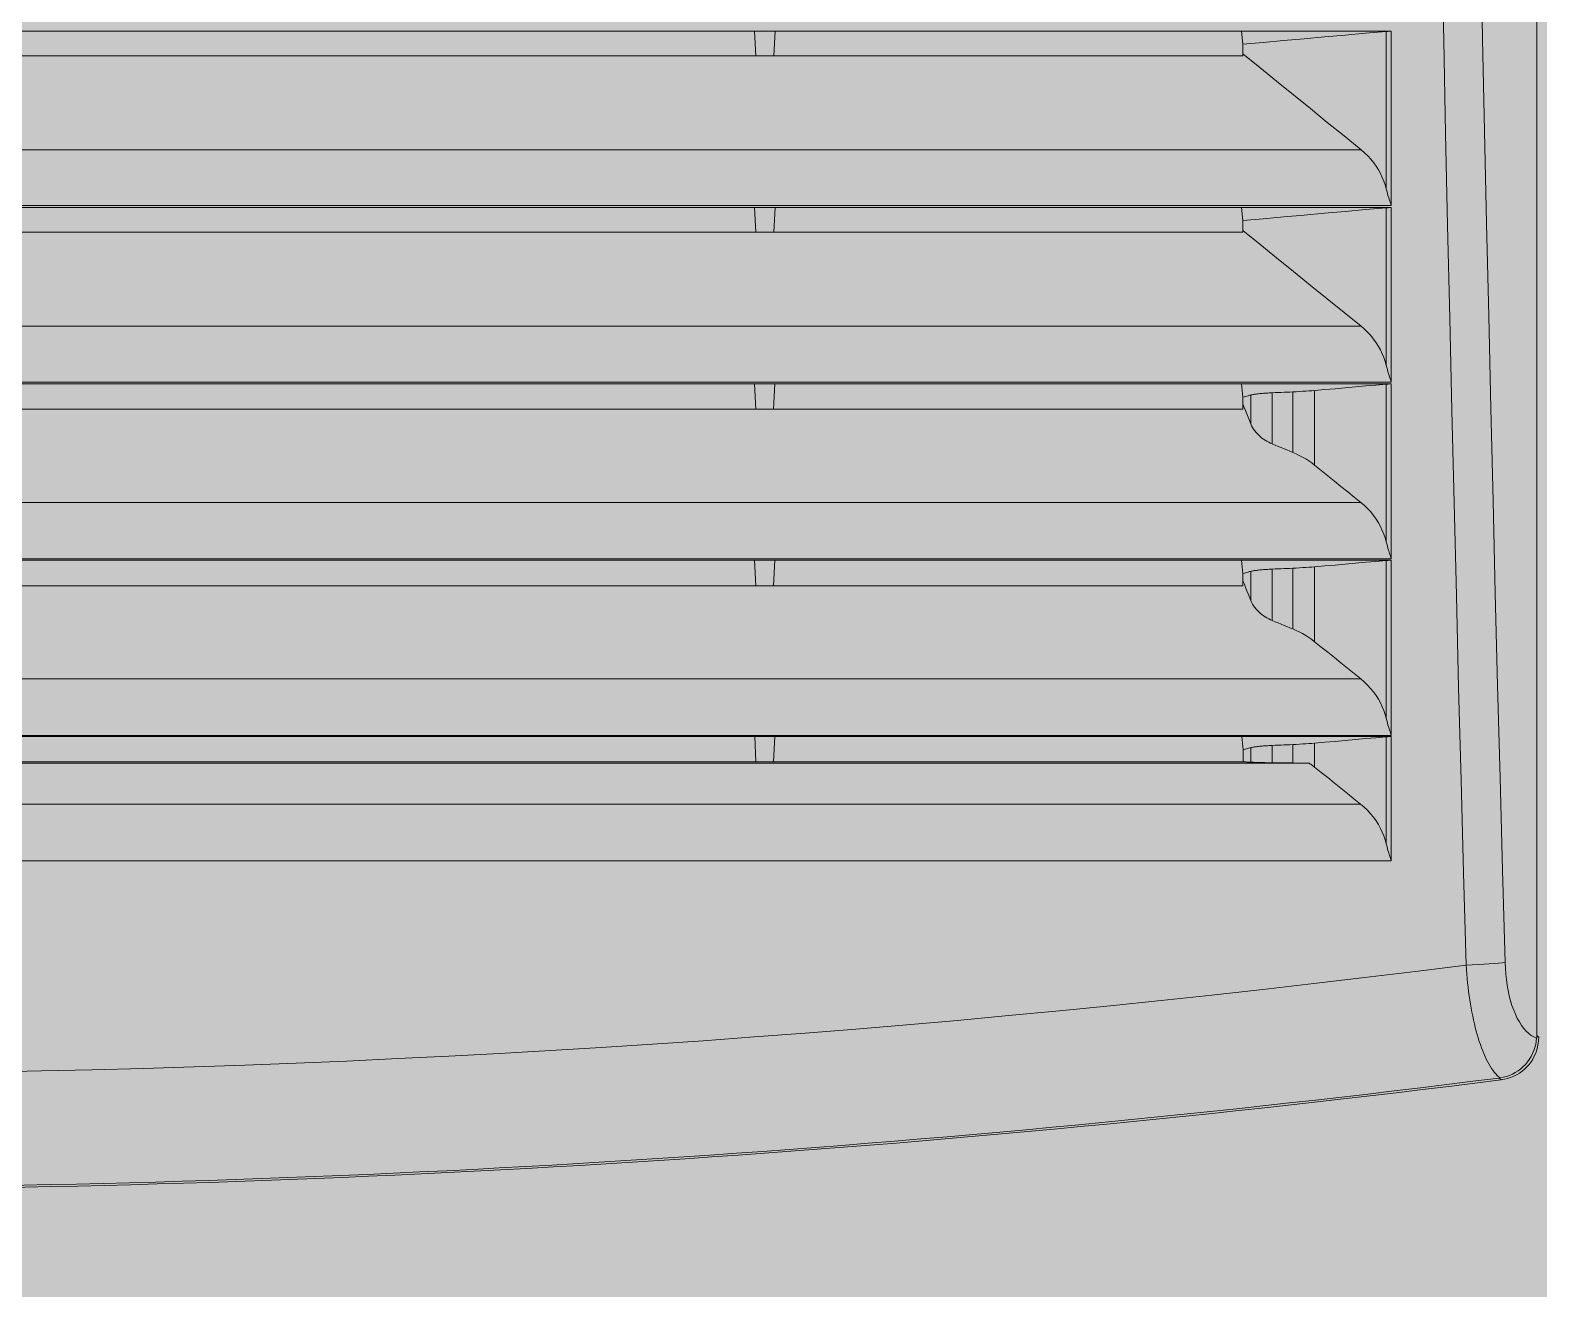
# Model space of a CAD drawing. Header units: millimetres. Extents: x 6914 to 9858, y -2771 to -210.
# Drawn here: x 8840 to 8945.2, y -688.7 to -600.9 of the extents above; entities that cross this region are included whole.
import ezdxf

# ---------------------------------------------------------------- set-up
doc = ezdxf.new("R2010")
doc.units = ezdxf.units.MM
doc.layers.get('0').update_dxf_attribs({"lineweight": 9})
doc.layers.add('THICK', color=7, linetype='Continuous', lineweight=13)
doc.layers.add('Штриховка шкафов', color=7, linetype='Continuous', lineweight=9)

# ---------------------------------------------------------------- blocks, each defined once
blk = doc.blocks.new('Из_буфера4442')
at = {"layer": 'Штриховка шкафов', "true_color": 0xc5c7c4}
blk.add_hatch(color=9, dxfattribs=at).paths.add_polyline_path([(-200, 2000), (200, 2000), (200, 0), (-200, 0)])
blk = doc.blocks.new('Из_буфера3106')
at = {"layer": 'THICK'}
for p, q in [((123.86, -10.76), (123.86, -257.24)), ((117.23, -181.4), (117.37, -187.85)), ((119.95, -181.27), (120.08, -187.72)), ((0.72, -187.2), (69.28, -187.2)), ((70.72, -187.2), (69.28, -187.2)), ((69.28, -187.2), (69.37, -188.9)), ((70.72, -187.2), (70.63, -188.9)), ((70.72, -187.2), (103.26, -187.2)), ((113.71, -187.2), (103.26, -187.2)), ((103.26, -187.2), (103.35, -188.09)), ((110.49, -187.46), (111.92, -187.34)), ((111.92, -187.34), (113.35, -187.21)), ((113.35, -198.18), (113.35, -187.21)), ((113.35, -187.21), (113.37, -187.21)), ((113.37, -187.21), (113.38, -187.21)), ((113.38, -187.21), (113.4, -187.21)), ((113.4, -187.21), (113.42, -187.21)), ((113.42, -187.21), (113.43, -187.21)), ((113.43, -187.21), (113.45, -187.21)), ((113.45, -187.21), (113.47, -187.21)), ((113.47, -187.21), (113.49, -187.2)), ((113.49, -187.2), (113.51, -187.2)), ((113.51, -187.2), (113.53, -187.2)), ((113.53, -187.2), (113.54, -187.2)), ((113.54, -187.2), (113.56, -187.2)), ((113.56, -187.2), (113.58, -187.2)), ((113.58, -187.2), (113.6, -187.2)), ((113.6, -187.2), (113.62, -187.2)), ((113.62, -187.2), (113.65, -187.2)), ((113.65, -187.2), (113.67, -187.2)), ((113.67, -187.2), (113.69, -187.2)), ((113.69, -187.2), (113.71, -187.2)), ((113.71, -187.2), (113.71, -199.36)), ((103.35, -188.09), (104.77, -187.97)), ((103.35, -188.19), (103.35, -188.09)), ((103.35, -188.29), (103.35, -188.19)), ((103.35, -188.38), (103.35, -188.29)), ((103.35, -188.48), (103.35, -188.38)), ((104.77, -187.97), (106.2, -187.84)), ((106.2, -187.84), (107.63, -187.72)), ((107.63, -187.72), (109.06, -187.59)), ((109.06, -187.59), (110.49, -187.46)), ((117.37, -187.85), (117.5, -194.3)), ((120.08, -187.72), (120.22, -194.16)), ((0.63, -188.9), (69.37, -188.9)), ((69.37, -188.9), (70.63, -188.9)), ((70.63, -188.9), (103.35, -188.9)), ((103.35, -188.58), (103.35, -188.48)), ((103.35, -188.68), (103.35, -188.58)), ((103.35, -188.77), (103.35, -188.68)), ((103.35, -188.77), (103.35, -188.9)), ((104.53, -189.73), (103.35, -188.77)), ((105.7, -190.68), (104.53, -189.73)), ((106.88, -191.64), (105.7, -190.68)), ((108.07, -192.59), (106.88, -191.64)), ((109.25, -193.55), (108.07, -192.59)), ((110.43, -194.5), (109.25, -193.55)), ((111.61, -195.46), (110.43, -194.5)), ((117.5, -194.3), (117.64, -200.75)), ((120.22, -194.16), (120.36, -200.61)), ((-111.61, -195.46), (111.61, -195.46)), ((111.61, -195.46), (111.85, -195.67)), ((111.85, -195.67), (112.08, -195.89)), ((112.08, -195.89), (112.29, -196.13)), ((112.29, -196.13), (112.49, -196.37)), ((112.49, -196.37), (112.66, -196.61)), ((112.66, -196.61), (112.82, -196.87)), ((112.82, -196.87), (112.96, -197.13)), ((112.96, -197.13), (113.08, -197.39)), ((113.08, -197.39), (113.19, -197.65)), ((113.19, -197.65), (113.28, -197.91)), ((113.28, -197.91), (113.35, -198.18)), ((113.35, -198.18), (113.39, -198.33)), ((113.39, -198.33), (113.44, -198.49)), ((113.44, -198.49), (113.48, -198.65)), ((113.48, -198.65), (113.53, -198.82)), ((113.53, -198.82), (113.59, -198.99)), ((-113.71, -199.36), (113.71, -199.36)), ((0.72, -199.5), (69.28, -199.5)), ((70.72, -199.5), (69.28, -199.5)), ((69.28, -199.5), (69.37, -201.22)), ((70.72, -199.5), (70.63, -201.22)), ((70.72, -199.5), (103.26, -199.5)), ((113.71, -199.5), (103.26, -199.5)), ((103.26, -199.5), (103.35, -200.39)), ((107.63, -200.02), (109.06, -199.89)), ((109.06, -199.89), (110.49, -199.76)), ((110.49, -199.76), (111.92, -199.64)), ((111.92, -199.64), (113.35, -199.51)), ((113.35, -210.49), (113.35, -199.51)), ((113.35, -199.51), (113.37, -199.51)), ((113.37, -199.51), (113.38, -199.51)), ((113.38, -199.51), (113.4, -199.51)), ((113.4, -199.51), (113.42, -199.51)), ((113.42, -199.51), (113.43, -199.51)), ((113.43, -199.51), (113.45, -199.51)), ((113.45, -199.51), (113.47, -199.51)), ((113.47, -199.51), (113.49, -199.5)), ((113.49, -199.5), (113.51, -199.5)), ((113.51, -199.5), (113.53, -199.5)), ((113.53, -199.5), (113.54, -199.5)), ((113.54, -199.5), (113.56, -199.5)), ((113.56, -199.5), (113.58, -199.5)), ((113.58, -199.5), (113.6, -199.5)), ((113.59, -198.99), (113.65, -199.17)), ((113.6, -199.5), (113.62, -199.5)), ((113.62, -199.5), (113.65, -199.5)), ((113.65, -199.17), (113.71, -199.36)), ((113.65, -199.5), (113.67, -199.5)), ((113.67, -199.5), (113.69, -199.5)), ((113.69, -199.5), (113.71, -199.5)), ((113.71, -199.5), (113.71, -211.68)), ((103.35, -200.39), (104.78, -200.27)), ((103.35, -200.49), (103.35, -200.39)), ((103.35, -200.6), (103.35, -200.49)), ((103.35, -200.7), (103.35, -200.6)), ((103.35, -200.8), (103.35, -200.7)), ((103.35, -200.9), (103.35, -200.8)), ((103.35, -201), (103.35, -200.9)), ((103.35, -201.1), (103.35, -201)), ((104.78, -200.27), (106.21, -200.14)), ((106.21, -200.14), (107.63, -200.02)), ((117.64, -200.75), (117.79, -207.2)), ((120.36, -200.61), (120.51, -207.05)), ((0.63, -201.22), (69.37, -201.22)), ((69.37, -201.22), (70.63, -201.22)), ((70.63, -201.22), (103.35, -201.22)), ((103.35, -201.1), (103.35, -201.22)), ((104.53, -202.05), (103.35, -201.1)), ((105.7, -203), (104.53, -202.05)), ((106.88, -203.95), (105.7, -203)), ((108.06, -204.91), (106.88, -203.95)), ((109.24, -205.86), (108.06, -204.91)), ((110.42, -206.81), (109.24, -205.86)), ((111.6, -207.76), (110.42, -206.81)), ((117.79, -207.2), (117.94, -213.65)), ((120.51, -207.05), (120.66, -213.5)), ((-111.6, -207.76), (111.6, -207.76)), ((111.6, -207.76), (111.85, -207.97)), ((111.85, -207.97), (112.07, -208.2)), ((112.07, -208.2), (112.29, -208.43)), ((112.29, -208.43), (112.48, -208.67)), ((112.48, -208.67), (112.66, -208.92)), ((112.66, -208.92), (112.82, -209.18)), ((112.82, -209.18), (112.96, -209.43)), ((112.96, -209.43), (113.08, -209.7)), ((113.08, -209.7), (113.19, -209.96)), ((113.19, -209.96), (113.28, -210.23)), ((113.28, -210.23), (113.35, -210.49)), ((113.35, -210.49), (113.39, -210.64)), ((113.39, -210.64), (113.44, -210.8)), ((113.44, -210.8), (113.48, -210.96)), ((113.48, -210.96), (113.53, -211.13)), ((113.53, -211.13), (113.59, -211.31)), ((113.59, -211.31), (113.65, -211.49)), ((113.65, -211.49), (113.71, -211.68)), ((-113.71, -211.68), (113.71, -211.68)), ((0.71, -211.8), (69.29, -211.8)), ((70.71, -211.8), (69.29, -211.8)), ((69.29, -211.8), (69.38, -213.55)), ((70.71, -211.8), (70.62, -213.55)), ((70.71, -211.8), (103.27, -211.8)), ((113.71, -211.8), (103.27, -211.8)), ((103.27, -211.8), (103.36, -212.72)), ((103.82, -212.59), (103.73, -212.62)), ((103.92, -212.57), (103.82, -212.59)), ((103.92, -212.57), (103.96, -212.56)), ((103.92, -212.57), (103.92, -214.58)), ((103.96, -212.56), (104, -212.55)), ((104, -212.55), (104.05, -212.54)), ((104.05, -212.54), (104.11, -212.53)), ((104.11, -212.53), (104.17, -212.52)), ((104.17, -212.52), (104.23, -212.51)), ((104.23, -212.51), (104.3, -212.5)), ((104.3, -212.5), (104.37, -212.49)), ((104.37, -212.49), (104.45, -212.48)), ((104.45, -212.48), (104.53, -212.47)), ((104.53, -212.47), (104.62, -212.47)), ((104.62, -212.47), (104.7, -212.46)), ((104.7, -212.46), (104.8, -212.45)), ((104.8, -212.45), (104.89, -212.44)), ((104.89, -212.44), (104.99, -212.44)), ((104.99, -212.44), (105.09, -212.43)), ((105.09, -212.43), (105.19, -212.42)), ((105.19, -212.42), (105.3, -212.42)), ((105.3, -212.42), (105.41, -212.41)), ((105.61, -212.4), (105.41, -212.41)), ((105.41, -212.41), (105.41, -215.98)), ((105.82, -212.4), (105.61, -212.4)), ((106.02, -212.39), (105.82, -212.4)), ((106.23, -212.38), (106.02, -212.39)), ((106.43, -212.37), (106.23, -212.38)), ((106.64, -212.36), (106.43, -212.37)), ((106.84, -212.35), (106.64, -212.36)), ((106.84, -212.35), (107.08, -212.34)), ((106.84, -216.57), (106.84, -212.35)), ((107.08, -212.34), (107.31, -212.33)), ((107.31, -212.33), (107.53, -212.31)), ((107.53, -212.31), (107.75, -212.3)), ((107.75, -212.3), (107.96, -212.28)), ((107.96, -212.28), (108.17, -212.27)), ((108.17, -212.27), (108.36, -212.25)), ((108.36, -212.25), (109.07, -212.19)), ((108.36, -217.46), (108.36, -212.25)), ((109.07, -212.19), (109.79, -212.13)), ((109.79, -212.13), (110.5, -212.06)), ((110.5, -212.06), (111.21, -212)), ((111.21, -212), (111.93, -211.94)), ((111.93, -211.94), (112.64, -211.88)), ((112.64, -211.88), (113.35, -211.81)), ((113.35, -222.81), (113.35, -211.81)), ((113.35, -211.81), (113.37, -211.81)), ((113.37, -211.81), (113.38, -211.81)), ((113.38, -211.81), (113.4, -211.81)), ((113.4, -211.81), (113.42, -211.81)), ((113.42, -211.81), (113.43, -211.81)), ((113.43, -211.81), (113.45, -211.81)), ((113.45, -211.81), (113.47, -211.81)), ((113.47, -211.81), (113.49, -211.8)), ((113.49, -211.8), (113.51, -211.8)), ((113.51, -211.8), (113.53, -211.8)), ((113.53, -211.8), (113.54, -211.8)), ((113.54, -211.8), (113.56, -211.8)), ((113.56, -211.8), (113.58, -211.8)), ((113.58, -211.8), (113.6, -211.8)), ((113.6, -211.8), (113.62, -211.8)), ((113.62, -211.8), (113.65, -211.8)), ((113.65, -211.8), (113.67, -211.8)), ((113.67, -211.8), (113.69, -211.8)), ((113.69, -211.8), (113.71, -211.8)), ((113.71, -211.8), (113.71, -223.99)), ((0.62, -213.55), (69.38, -213.55)), ((69.38, -213.55), (70.62, -213.55)), ((70.62, -213.55), (103.36, -213.55)), ((103.45, -212.69), (103.36, -212.72)), ((103.36, -212.72), (103.36, -212.79)), ((103.36, -212.79), (103.36, -212.85)), ((103.36, -212.85), (103.36, -212.92)), ((103.36, -212.92), (103.36, -212.99)), ((103.36, -212.99), (103.36, -213.06)), ((103.36, -213.06), (103.36, -213.13)), ((103.36, -213.13), (103.36, -213.2)), ((103.36, -213.55), (103.36, -213.2)), ((103.36, -213.2), (103.45, -213.43)), ((103.54, -212.67), (103.45, -212.69)), ((103.45, -213.43), (103.54, -213.66)), ((103.64, -212.64), (103.54, -212.67)), ((103.54, -213.66), (103.64, -213.89)), ((103.73, -212.62), (103.64, -212.64)), ((117.94, -213.65), (118.09, -220.1)), ((120.66, -213.5), (120.81, -219.94)), ((103.64, -213.89), (103.73, -214.12)), ((103.73, -214.12), (103.82, -214.35)), ((103.82, -214.35), (103.92, -214.58)), ((103.97, -214.71), (103.92, -214.58)), ((104.04, -214.83), (103.97, -214.71)), ((104.11, -214.95), (104.04, -214.83)), ((104.19, -215.07), (104.11, -214.95)), ((104.28, -215.18), (104.19, -215.07)), ((104.37, -215.28), (104.28, -215.18)), ((104.47, -215.38), (104.37, -215.28)), ((104.58, -215.48), (104.47, -215.38)), ((104.69, -215.57), (104.58, -215.48)), ((104.8, -215.65), (104.69, -215.57)), ((104.92, -215.73), (104.8, -215.65)), ((105.03, -215.8), (104.92, -215.73)), ((105.16, -215.87), (105.03, -215.8)), ((105.28, -215.93), (105.16, -215.87)), ((105.41, -215.98), (105.28, -215.93)), ((105.41, -215.98), (105.61, -216.07)), ((105.61, -216.07), (105.82, -216.15)), ((105.82, -216.15), (106.02, -216.24)), ((106.02, -216.24), (106.23, -216.32)), ((106.23, -216.32), (106.43, -216.4)), ((106.43, -216.4), (106.64, -216.49)), ((106.64, -216.49), (106.84, -216.57)), ((107.07, -216.67), (106.84, -216.57)), ((107.29, -216.78), (107.07, -216.67)), ((107.52, -216.9), (107.29, -216.78)), ((107.74, -217.02), (107.52, -216.9)), ((107.95, -217.16), (107.74, -217.02)), ((108.16, -217.31), (107.95, -217.16)), ((108.36, -217.46), (108.16, -217.31)), ((108.82, -217.83), (108.36, -217.46)), ((109.28, -218.2), (108.82, -217.83)), ((109.74, -218.57), (109.28, -218.2)), ((110.2, -218.95), (109.74, -218.57)), ((110.67, -219.32), (110.2, -218.95)), ((111.13, -219.69), (110.67, -219.32)), ((111.59, -220.06), (111.13, -219.69)), ((120.81, -219.94), (120.97, -226.39)), ((-111.59, -220.06), (111.59, -220.06)), ((111.59, -220.06), (111.84, -220.27)), ((111.84, -220.27), (112.07, -220.5)), ((112.07, -220.5), (112.28, -220.73)), ((112.28, -220.73), (112.48, -220.98)), ((112.48, -220.98), (112.65, -221.23)), ((118.09, -220.1), (118.25, -226.55)), ((112.65, -221.23), (112.81, -221.48)), ((112.81, -221.48), (112.95, -221.74)), ((112.95, -221.74), (113.08, -222.01)), ((113.08, -222.01), (113.19, -222.27)), ((113.19, -222.27), (113.28, -222.54)), ((113.28, -222.54), (113.35, -222.81)), ((113.35, -222.81), (113.39, -222.96)), ((113.39, -222.96), (113.44, -223.11)), ((113.44, -223.11), (113.48, -223.28)), ((-113.71, -223.99), (113.71, -223.99)), ((0.71, -224.1), (69.29, -224.1)), ((70.71, -224.1), (69.29, -224.1)), ((69.29, -224.1), (69.38, -225.87)), ((70.71, -224.1), (70.62, -225.87)), ((70.71, -224.1), (103.27, -224.1)), ((113.71, -224.1), (103.27, -224.1)), ((103.27, -224.1), (103.36, -225.02)), ((111.93, -224.24), (112.64, -224.18)), ((112.64, -224.18), (113.35, -224.11)), ((113.35, -235.12), (113.35, -224.11)), ((113.35, -224.11), (113.37, -224.11)), ((113.37, -224.11), (113.38, -224.11)), ((113.38, -224.11), (113.4, -224.11)), ((113.4, -224.11), (113.42, -224.11)), ((113.42, -224.11), (113.43, -224.11)), ((113.43, -224.11), (113.45, -224.11)), ((113.45, -224.11), (113.47, -224.11)), ((113.47, -224.11), (113.49, -224.1)), ((113.48, -223.28), (113.53, -223.44)), ((113.49, -224.1), (113.51, -224.1)), ((113.51, -224.1), (113.53, -224.1)), ((113.53, -223.44), (113.59, -223.62)), ((113.53, -224.1), (113.54, -224.1)), ((113.54, -224.1), (113.56, -224.1)), ((113.56, -224.1), (113.58, -224.1)), ((113.58, -224.1), (113.6, -224.1)), ((113.59, -223.62), (113.65, -223.8)), ((113.6, -224.1), (113.62, -224.1)), ((113.62, -224.1), (113.65, -224.1)), ((113.65, -223.8), (113.71, -223.99)), ((113.65, -224.1), (113.67, -224.1)), ((113.67, -224.1), (113.69, -224.1)), ((113.69, -224.1), (113.71, -224.1)), ((113.71, -224.1), (113.71, -236.31)), ((103.46, -224.99), (103.36, -225.02)), ((103.36, -225.02), (103.36, -225.09)), ((103.36, -225.09), (103.36, -225.16)), ((103.36, -225.16), (103.36, -225.24)), ((103.55, -224.97), (103.46, -224.99)), ((103.64, -224.94), (103.55, -224.97)), ((103.73, -224.92), (103.64, -224.94)), ((103.82, -224.89), (103.73, -224.92)), ((103.92, -224.87), (103.82, -224.89)), ((103.92, -224.87), (103.96, -224.86)), ((103.92, -224.87), (103.92, -226.9)), ((103.96, -224.86), (104, -224.85)), ((104, -224.85), (104.05, -224.84)), ((104.05, -224.84), (104.11, -224.83)), ((104.11, -224.83), (104.17, -224.82)), ((104.17, -224.82), (104.23, -224.81)), ((104.23, -224.81), (104.3, -224.8)), ((104.3, -224.8), (104.37, -224.79)), ((104.37, -224.79), (104.45, -224.78)), ((104.45, -224.78), (104.53, -224.77)), ((104.53, -224.77), (104.62, -224.77)), ((104.62, -224.77), (104.7, -224.76)), ((104.7, -224.76), (104.8, -224.75)), ((104.8, -224.75), (104.89, -224.74)), ((104.89, -224.74), (104.99, -224.74)), ((104.99, -224.74), (105.09, -224.73)), ((105.09, -224.73), (105.19, -224.72)), ((105.19, -224.72), (105.3, -224.72)), ((105.3, -224.72), (105.41, -224.71)), ((105.61, -224.7), (105.41, -224.71)), ((105.41, -224.71), (105.41, -228.3)), ((105.82, -224.7), (105.61, -224.7)), ((106.02, -224.69), (105.82, -224.7)), ((106.23, -224.68), (106.02, -224.69)), ((106.43, -224.67), (106.23, -224.68)), ((106.64, -224.66), (106.43, -224.67)), ((106.84, -224.65), (106.64, -224.66)), ((106.84, -224.65), (107.08, -224.64)), ((106.84, -228.89), (106.84, -224.65)), ((107.08, -224.64), (107.31, -224.63)), ((107.31, -224.63), (107.53, -224.61)), ((107.53, -224.61), (107.75, -224.6)), ((107.75, -224.6), (107.96, -224.58)), ((107.96, -224.58), (108.17, -224.57)), ((108.17, -224.57), (108.36, -224.55)), ((108.36, -224.55), (109.07, -224.49)), ((108.36, -229.78), (108.36, -224.55)), ((109.07, -224.49), (109.79, -224.43)), ((109.79, -224.43), (110.5, -224.36)), ((110.5, -224.36), (111.21, -224.3)), ((111.21, -224.3), (111.93, -224.24)), ((0.62, -225.87), (69.38, -225.87)), ((69.38, -225.87), (70.62, -225.87)), ((70.62, -225.87), (103.36, -225.87)), ((103.36, -225.24), (103.36, -225.31)), ((103.36, -225.31), (103.36, -225.39)), ((103.36, -225.39), (103.36, -225.46)), ((103.36, -225.46), (103.36, -225.53)), ((103.36, -225.87), (103.36, -225.53)), ((103.36, -225.53), (103.46, -225.76)), ((103.46, -225.76), (103.55, -225.99)), ((103.55, -225.99), (103.64, -226.22)), ((103.64, -226.22), (103.73, -226.44)), ((103.73, -226.44), (103.82, -226.67)), ((103.82, -226.67), (103.92, -226.9)), ((103.97, -227.03), (103.92, -226.9)), ((104.04, -227.15), (103.97, -227.03)), ((104.11, -227.27), (104.04, -227.15)), ((104.19, -227.39), (104.11, -227.27)), ((118.25, -226.55), (118.41, -232.99)), ((120.97, -226.39), (121.13, -232.83)), ((104.28, -227.5), (104.19, -227.39)), ((104.37, -227.6), (104.28, -227.5)), ((104.47, -227.7), (104.37, -227.6)), ((104.58, -227.8), (104.47, -227.7)), ((104.69, -227.89), (104.58, -227.8)), ((104.8, -227.97), (104.69, -227.89)), ((104.92, -228.05), (104.8, -227.97)), ((105.03, -228.12), (104.92, -228.05)), ((105.16, -228.19), (105.03, -228.12)), ((105.28, -228.25), (105.16, -228.19)), ((105.41, -228.3), (105.28, -228.25)), ((105.41, -228.3), (105.61, -228.39)), ((105.61, -228.39), (105.82, -228.47)), ((105.82, -228.47), (106.02, -228.55)), ((106.02, -228.55), (106.23, -228.64)), ((106.23, -228.64), (106.43, -228.72)), ((106.43, -228.72), (106.64, -228.81)), ((106.64, -228.81), (106.84, -228.89)), ((107.07, -228.99), (106.84, -228.89)), ((107.29, -229.1), (107.07, -228.99)), ((107.52, -229.21), (107.29, -229.1)), ((107.74, -229.34), (107.52, -229.21)), ((107.95, -229.48), (107.74, -229.34)), ((108.16, -229.62), (107.95, -229.48)), ((108.36, -229.78), (108.16, -229.62)), ((108.82, -230.15), (108.36, -229.78)), ((109.28, -230.51), (108.82, -230.15)), ((109.74, -230.88), (109.28, -230.51)), ((110.2, -231.25), (109.74, -230.88)), ((110.66, -231.62), (110.2, -231.25)), ((-111.58, -232.36), (111.58, -232.36)), ((111.12, -231.99), (110.66, -231.62)), ((111.58, -232.36), (111.12, -231.99)), ((111.58, -232.36), (111.83, -232.57)), ((111.83, -232.57), (112.06, -232.8)), ((112.06, -232.8), (112.27, -233.04)), ((112.27, -233.04), (112.47, -233.28)), ((112.47, -233.28), (112.65, -233.53)), ((112.65, -233.53), (112.81, -233.79)), ((118.41, -232.99), (118.58, -239.44)), ((121.13, -232.83), (121.3, -239.27)), ((112.81, -233.79), (112.95, -234.05)), ((112.95, -234.05), (113.08, -234.32)), ((113.08, -234.32), (113.19, -234.58)), ((113.19, -234.58), (113.28, -234.85)), ((113.28, -234.85), (113.35, -235.12)), ((113.35, -235.12), (113.39, -235.27)), ((113.39, -235.27), (113.44, -235.43)), ((113.44, -235.43), (113.48, -235.59)), ((113.48, -235.59), (113.53, -235.76)), ((113.53, -235.76), (113.59, -235.93)), ((-113.71, -236.31), (113.71, -236.31)), ((0.7, -236.4), (69.3, -236.4)), ((70.7, -236.4), (69.3, -236.4)), ((69.3, -236.4), (69.39, -238.16)), ((70.7, -236.4), (70.61, -238.16)), ((70.7, -236.4), (103.28, -236.4)), ((113.71, -236.4), (103.28, -236.4)), ((103.28, -236.4), (103.37, -237.32)), ((108.36, -236.85), (109.07, -236.79)), ((109.07, -236.79), (109.79, -236.73)), ((109.79, -236.73), (110.5, -236.66)), ((110.5, -236.66), (111.21, -236.6)), ((111.21, -236.6), (111.93, -236.54)), ((111.93, -236.54), (112.64, -236.48)), ((112.64, -236.48), (113.35, -236.41)), ((113.35, -243.87), (113.35, -236.41)), ((113.35, -236.41), (113.37, -236.41)), ((113.37, -236.41), (113.38, -236.41)), ((113.38, -236.41), (113.4, -236.41)), ((113.4, -236.41), (113.42, -236.41)), ((113.42, -236.41), (113.43, -236.41)), ((113.43, -236.41), (113.45, -236.41)), ((113.45, -236.41), (113.47, -236.41)), ((113.47, -236.41), (113.49, -236.4)), ((113.49, -236.4), (113.51, -236.4)), ((113.51, -236.4), (113.53, -236.4)), ((113.53, -236.4), (113.54, -236.4)), ((113.54, -236.4), (113.56, -236.4)), ((113.56, -236.4), (113.58, -236.4)), ((113.58, -236.4), (113.6, -236.4)), ((113.59, -235.93), (113.65, -236.12)), ((113.6, -236.4), (113.62, -236.4)), ((113.62, -236.4), (113.65, -236.4)), ((113.65, -236.12), (113.71, -236.31)), ((113.65, -236.4), (113.67, -236.4)), ((113.67, -236.4), (113.69, -236.4)), ((113.69, -236.4), (113.71, -236.4)), ((113.71, -236.4), (113.71, -245.06)), ((103.45, -237.29), (103.37, -237.32)), ((103.37, -237.32), (103.37, -237.46)), ((103.37, -237.46), (103.37, -237.6)), ((103.37, -237.6), (103.37, -237.74)), ((103.37, -237.74), (103.37, -237.88)), ((103.53, -237.27), (103.45, -237.29)), ((103.6, -237.25), (103.53, -237.27)), ((103.68, -237.23), (103.6, -237.25)), ((103.76, -237.21), (103.68, -237.23)), ((103.84, -237.19), (103.76, -237.21)), ((103.92, -237.17), (103.84, -237.19)), ((103.92, -237.17), (103.96, -237.16)), ((103.92, -237.17), (103.92, -238.19)), ((103.96, -237.16), (104, -237.15)), ((104, -237.15), (104.05, -237.14)), ((104.05, -237.14), (104.11, -237.13)), ((104.11, -237.13), (104.17, -237.12)), ((104.17, -237.12), (104.23, -237.11)), ((104.23, -237.11), (104.3, -237.1)), ((104.3, -237.1), (104.37, -237.09)), ((104.37, -237.09), (104.45, -237.08)), ((104.45, -237.08), (104.53, -237.07)), ((104.53, -237.07), (104.62, -237.07)), ((104.62, -237.07), (104.7, -237.06)), ((104.7, -237.06), (104.8, -237.05)), ((104.8, -237.05), (104.89, -237.04)), ((104.89, -237.04), (104.99, -237.04)), ((104.99, -237.04), (105.09, -237.03)), ((105.09, -237.03), (105.19, -237.02)), ((105.19, -237.02), (105.3, -237.02)), ((105.3, -237.02), (105.41, -237.01)), ((105.61, -237), (105.41, -237.01)), ((105.41, -237.01), (105.41, -238.22)), ((105.82, -237), (105.61, -237)), ((106.02, -236.99), (105.82, -237)), ((106.23, -236.98), (106.02, -236.99)), ((106.43, -236.97), (106.23, -236.98)), ((106.64, -236.96), (106.43, -236.97)), ((106.84, -236.95), (106.64, -236.96)), ((106.84, -236.95), (107.08, -236.94)), ((106.84, -238.23), (106.84, -236.95)), ((107.08, -236.94), (107.31, -236.93)), ((107.31, -236.93), (107.53, -236.91)), ((107.53, -236.91), (107.75, -236.9)), ((107.75, -236.9), (107.96, -236.88)), ((107.96, -236.88), (108.17, -236.87)), ((108.17, -236.87), (108.36, -236.85)), ((108.36, -238.53), (108.36, -236.85)), ((107.98, -238.25), (-107.98, -238.25)), ((0.61, -238.16), (69.39, -238.16)), ((69.39, -238.16), (70.61, -238.16)), ((70.61, -238.16), (103.5, -238.16)), ((103.37, -237.88), (103.37, -238.02)), ((103.37, -238.02), (103.37, -238.16)), ((103.56, -238.16), (103.5, -238.16)), ((103.62, -238.17), (103.56, -238.16)), ((103.68, -238.17), (103.62, -238.17)), ((103.74, -238.17), (103.68, -238.17)), ((103.8, -238.18), (103.74, -238.17)), ((103.86, -238.18), (103.8, -238.18)), ((103.92, -238.19), (103.86, -238.18)), ((103.96, -238.19), (103.92, -238.19)), ((104, -238.19), (103.96, -238.19)), ((104.05, -238.19), (104, -238.19)), ((104.11, -238.19), (104.05, -238.19)), ((104.17, -238.2), (104.11, -238.19)), ((104.23, -238.2), (104.17, -238.2)), ((104.3, -238.2), (104.23, -238.2)), ((104.37, -238.2), (104.3, -238.2)), ((104.45, -238.21), (104.37, -238.2)), ((104.53, -238.21), (104.45, -238.21)), ((104.61, -238.21), (104.53, -238.21)), ((104.7, -238.21), (104.61, -238.21)), ((104.8, -238.21), (104.7, -238.21)), ((104.89, -238.21), (104.8, -238.21)), ((104.99, -238.22), (104.89, -238.21)), ((105.09, -238.22), (104.99, -238.22)), ((105.19, -238.22), (105.09, -238.22)), ((105.3, -238.22), (105.19, -238.22)), ((105.41, -238.22), (105.3, -238.22)), ((105.61, -238.22), (105.41, -238.22)), ((105.82, -238.22), (105.61, -238.22)), ((106.02, -238.23), (105.82, -238.22)), ((106.23, -238.23), (106.02, -238.23)), ((106.43, -238.23), (106.23, -238.23)), ((106.64, -238.23), (106.43, -238.23)), ((106.84, -238.23), (106.64, -238.23)), ((107.01, -238.24), (106.84, -238.23)), ((107.18, -238.24), (107.01, -238.24)), ((107.35, -238.24), (107.18, -238.24)), ((107.51, -238.24), (107.35, -238.24)), ((107.67, -238.25), (107.51, -238.24)), ((107.83, -238.25), (107.67, -238.25)), ((107.98, -238.25), (107.83, -238.25)), ((108.04, -238.29), (107.98, -238.25)), ((108.09, -238.33), (108.04, -238.29)), ((108.15, -238.36), (108.09, -238.33)), ((108.2, -238.4), (108.15, -238.36)), ((108.25, -238.44), (108.2, -238.4)), ((108.31, -238.49), (108.25, -238.44)), ((108.36, -238.53), (108.31, -238.49)), ((108.82, -238.89), (108.36, -238.53)), ((109.28, -239.26), (108.82, -238.89)), ((109.73, -239.63), (109.28, -239.26)), ((110.19, -240), (109.73, -239.63)), ((118.58, -239.44), (118.75, -245.89)), ((121.3, -239.27), (121.47, -245.71)), ((110.65, -240.37), (110.19, -240)), ((111.11, -240.73), (110.65, -240.37)), ((111.57, -241.1), (111.11, -240.73)), ((-111.57, -241.1), (111.57, -241.1)), ((111.57, -241.1), (111.82, -241.32)), ((111.82, -241.32), (112.05, -241.54)), ((112.05, -241.54), (112.27, -241.78)), ((112.27, -241.78), (112.47, -242.02)), ((112.47, -242.02), (112.65, -242.28)), ((112.65, -242.28), (112.81, -242.54)), ((112.81, -242.54), (112.95, -242.8)), ((112.95, -242.8), (113.08, -243.06)), ((113.08, -243.06), (113.19, -243.33)), ((113.19, -243.33), (113.28, -243.6)), ((113.28, -243.6), (113.35, -243.87)), ((113.35, -243.87), (113.39, -244.02)), ((113.39, -244.02), (113.44, -244.18)), ((113.44, -244.18), (113.48, -244.34)), ((-113.71, -245.06), (113.71, -245.06)), ((113.48, -244.34), (113.53, -244.51)), ((113.53, -244.51), (113.59, -244.68)), ((113.59, -244.68), (113.65, -244.87)), ((113.65, -244.87), (113.71, -245.06)), ((118.75, -245.89), (118.93, -252.33)), ((121.47, -245.71), (121.65, -252.15)), ((115.39, -252.78), (118.93, -252.33)), ((118.93, -252.33), (118.95, -252.64)), ((121.65, -252.15), (121.67, -252.56)), ((121.67, -252.56), (121.7, -252.96)), ((104.75, -254.04), (108.3, -253.63)), ((108.3, -253.63), (111.84, -253.21)), ((111.84, -253.21), (115.39, -252.78)), ((118.95, -252.64), (118.98, -252.95)), ((118.98, -252.95), (119, -253.26)), ((119, -253.26), (119.03, -253.57)), ((119.03, -253.57), (119.07, -253.87)), ((121.7, -252.96), (121.74, -253.35)), ((121.74, -253.35), (121.8, -253.73)), ((97.66, -254.81), (101.2, -254.43)), ((101.2, -254.43), (104.75, -254.04)), ((119.07, -253.87), (119.11, -254.17)), ((119.11, -254.17), (119.15, -254.47)), ((119.15, -254.47), (119.19, -254.76)), ((121.8, -253.73), (121.86, -254.11)), ((121.86, -254.11), (121.94, -254.47)), ((121.94, -254.47), (122.03, -254.82)), ((87.01, -255.86), (90.56, -255.52)), ((90.56, -255.52), (94.11, -255.17)), ((94.11, -255.17), (97.66, -254.81)), ((119.19, -254.76), (119.23, -255.05)), ((119.23, -255.05), (119.28, -255.34)), ((119.28, -255.34), (119.34, -255.62)), ((119.34, -255.62), (119.39, -255.89)), ((122.03, -254.82), (122.13, -255.15)), ((122.13, -255.15), (122.25, -255.47)), ((122.25, -255.47), (122.37, -255.77)), ((72.81, -257.08), (76.36, -256.8)), ((76.36, -256.8), (79.91, -256.5)), ((79.91, -256.5), (83.46, -256.19)), ((83.46, -256.19), (87.01, -255.86)), ((119.39, -255.89), (119.45, -256.16)), ((119.45, -256.16), (119.51, -256.43)), ((119.51, -256.43), (119.57, -256.69)), ((119.57, -256.69), (119.64, -256.94)), ((122.37, -255.77), (122.5, -256.05)), ((122.5, -256.05), (122.65, -256.3)), ((122.65, -256.3), (122.8, -256.54)), ((122.8, -256.54), (122.96, -256.75)), ((122.96, -256.75), (123.12, -256.94)), ((58.6, -258.08), (62.16, -257.85)), ((62.16, -257.85), (65.71, -257.61)), ((65.71, -257.61), (69.26, -257.35)), ((69.26, -257.35), (72.81, -257.08)), ((119.64, -256.94), (119.71, -257.18)), ((119.71, -257.18), (119.78, -257.42)), ((119.78, -257.42), (119.85, -257.66)), ((119.85, -257.66), (119.93, -257.88)), ((123.12, -256.94), (123.3, -257.11)), ((123.3, -257.11), (123.48, -257.24)), ((123.48, -257.24), (123.66, -257.35)), ((123.66, -257.35), (123.85, -257.43)), ((123.79, -257.87), (123.83, -257.65)), ((123.83, -257.65), (123.85, -257.43)), ((123.85, -257.43), (123.86, -257.4)), ((123.88, -257.26), (123.86, -257.24)), ((123.86, -257.27), (123.86, -257.24)), ((123.86, -257.3), (123.86, -257.27)), ((123.86, -257.33), (123.86, -257.3)), ((123.86, -257.36), (123.86, -257.33)), ((123.86, -257.4), (123.86, -257.36)), ((123.9, -257.27), (123.88, -257.26)), ((123.92, -257.29), (123.9, -257.27)), ((123.94, -257.31), (123.92, -257.29)), ((123.97, -257.81), (123.92, -258.03)), ((123.96, -257.33), (123.94, -257.31)), ((123.98, -257.34), (123.96, -257.33)), ((123.99, -257.59), (123.97, -257.81)), ((124, -257.36), (123.98, -257.34)), ((124, -257.36), (123.99, -257.59)), ((40.85, -259.03), (44.4, -258.86)), ((44.4, -258.86), (47.95, -258.69)), ((47.95, -258.69), (51.5, -258.5)), ((51.5, -258.5), (55.05, -258.3)), ((55.05, -258.3), (58.6, -258.08)), ((119.93, -257.88), (120.01, -258.1)), ((120.01, -258.1), (120.09, -258.31)), ((120.09, -258.31), (120.17, -258.51)), ((120.17, -258.51), (120.26, -258.71)), ((120.26, -258.71), (120.34, -258.89)), ((120.34, -258.89), (120.43, -259.07)), ((123.21, -259.09), (123.34, -258.91)), ((123.34, -258.91), (123.46, -258.71)), ((123.46, -258.71), (123.57, -258.51)), ((123.58, -258.89), (123.46, -259.08)), ((123.57, -258.51), (123.66, -258.3)), ((123.69, -258.68), (123.58, -258.89)), ((123.66, -258.3), (123.73, -258.09)), ((123.79, -258.47), (123.69, -258.68)), ((123.73, -258.09), (123.79, -257.87)), ((123.86, -258.25), (123.79, -258.47)), ((123.92, -258.03), (123.86, -258.25)), ((15.98, -259.78), (19.54, -259.72)), ((19.54, -259.72), (23.09, -259.63)), ((23.09, -259.63), (26.64, -259.54)), ((26.64, -259.54), (30.19, -259.43)), ((30.19, -259.43), (33.74, -259.31)), ((33.74, -259.31), (37.3, -259.18)), ((37.3, -259.18), (40.85, -259.03)), ((120.43, -259.07), (120.52, -259.23)), ((120.52, -259.23), (120.62, -259.39)), ((120.62, -259.39), (120.71, -259.54)), ((120.71, -259.54), (120.81, -259.68)), ((120.81, -259.68), (120.9, -259.8)), ((120.9, -259.8), (121, -259.92)), ((121, -259.92), (121.1, -260.03)), ((121.95, -260.03), (122.16, -259.94)), ((122.16, -259.94), (122.36, -259.83)), ((122.36, -259.83), (122.56, -259.71)), ((122.65, -259.87), (122.45, -259.99)), ((122.56, -259.71), (122.74, -259.57)), ((122.84, -259.73), (122.65, -259.87)), ((122.74, -259.57), (122.91, -259.42)), ((123.01, -259.59), (122.84, -259.73)), ((122.91, -259.42), (123.07, -259.26)), ((123.17, -259.43), (123.01, -259.59)), ((123.07, -259.26), (123.21, -259.09)), ((123.32, -259.26), (123.17, -259.43)), ((123.46, -259.08), (123.32, -259.26)), ((121.1, -260.03), (121.2, -260.12)), ((121.2, -260.12), (121.3, -260.2)), ((121.25, -260.21), (121.24, -260.21)), ((121.26, -260.23), (121.24, -260.21)), ((121.26, -260.21), (121.25, -260.21)), ((121.27, -260.21), (121.26, -260.21)), ((121.28, -260.25), (121.26, -260.23)), ((121.28, -260.21), (121.27, -260.21)), ((121.27, -260.21), (121.27, -260.21)), ((121.29, -260.21), (121.28, -260.21)), ((121.3, -260.27), (121.28, -260.25)), ((121.3, -260.2), (121.29, -260.21)), ((121.3, -260.2), (121.52, -260.16)), ((121.32, -260.28), (121.3, -260.27)), ((121.34, -260.3), (121.32, -260.28)), ((121.36, -260.32), (121.34, -260.3)), ((121.38, -260.34), (121.36, -260.32)), ((121.6, -260.3), (121.38, -260.34)), ((121.52, -260.16), (121.74, -260.1)), ((121.82, -260.25), (121.6, -260.3)), ((121.74, -260.1), (121.95, -260.03)), ((122.04, -260.18), (121.82, -260.25)), ((122.25, -260.09), (122.04, -260.18)), ((122.45, -259.99), (122.25, -260.09))]:
    blk.add_line(p, q, dxfattribs=at)
for radius, start, end in [(964.86, 270.21092, 277.21854), (965, 270.21505, 277.22588)]:
    blk.add_arc((0, 697), radius, start, end, dxfattribs=at)
blk.add_ellipse((118.93, -252.15), major_axis=(-3, -0.08), ratio=0.059644, start_param=1.569128, end_param=2.704415, dxfattribs=at)

msp = doc.modelspace()

# ---------------------------------------------------------------- block references
at = {"ltscale": 40}
msp.add_blockref('Из_буфера4442', (8821.23, -2360.26), dxfattribs=at)
at = {"ltscale": 20}
msp.add_blockref('Из_буфера3106', (8821.23, -413.75), dxfattribs=at)

doc.saveas('drawing.dxf')
